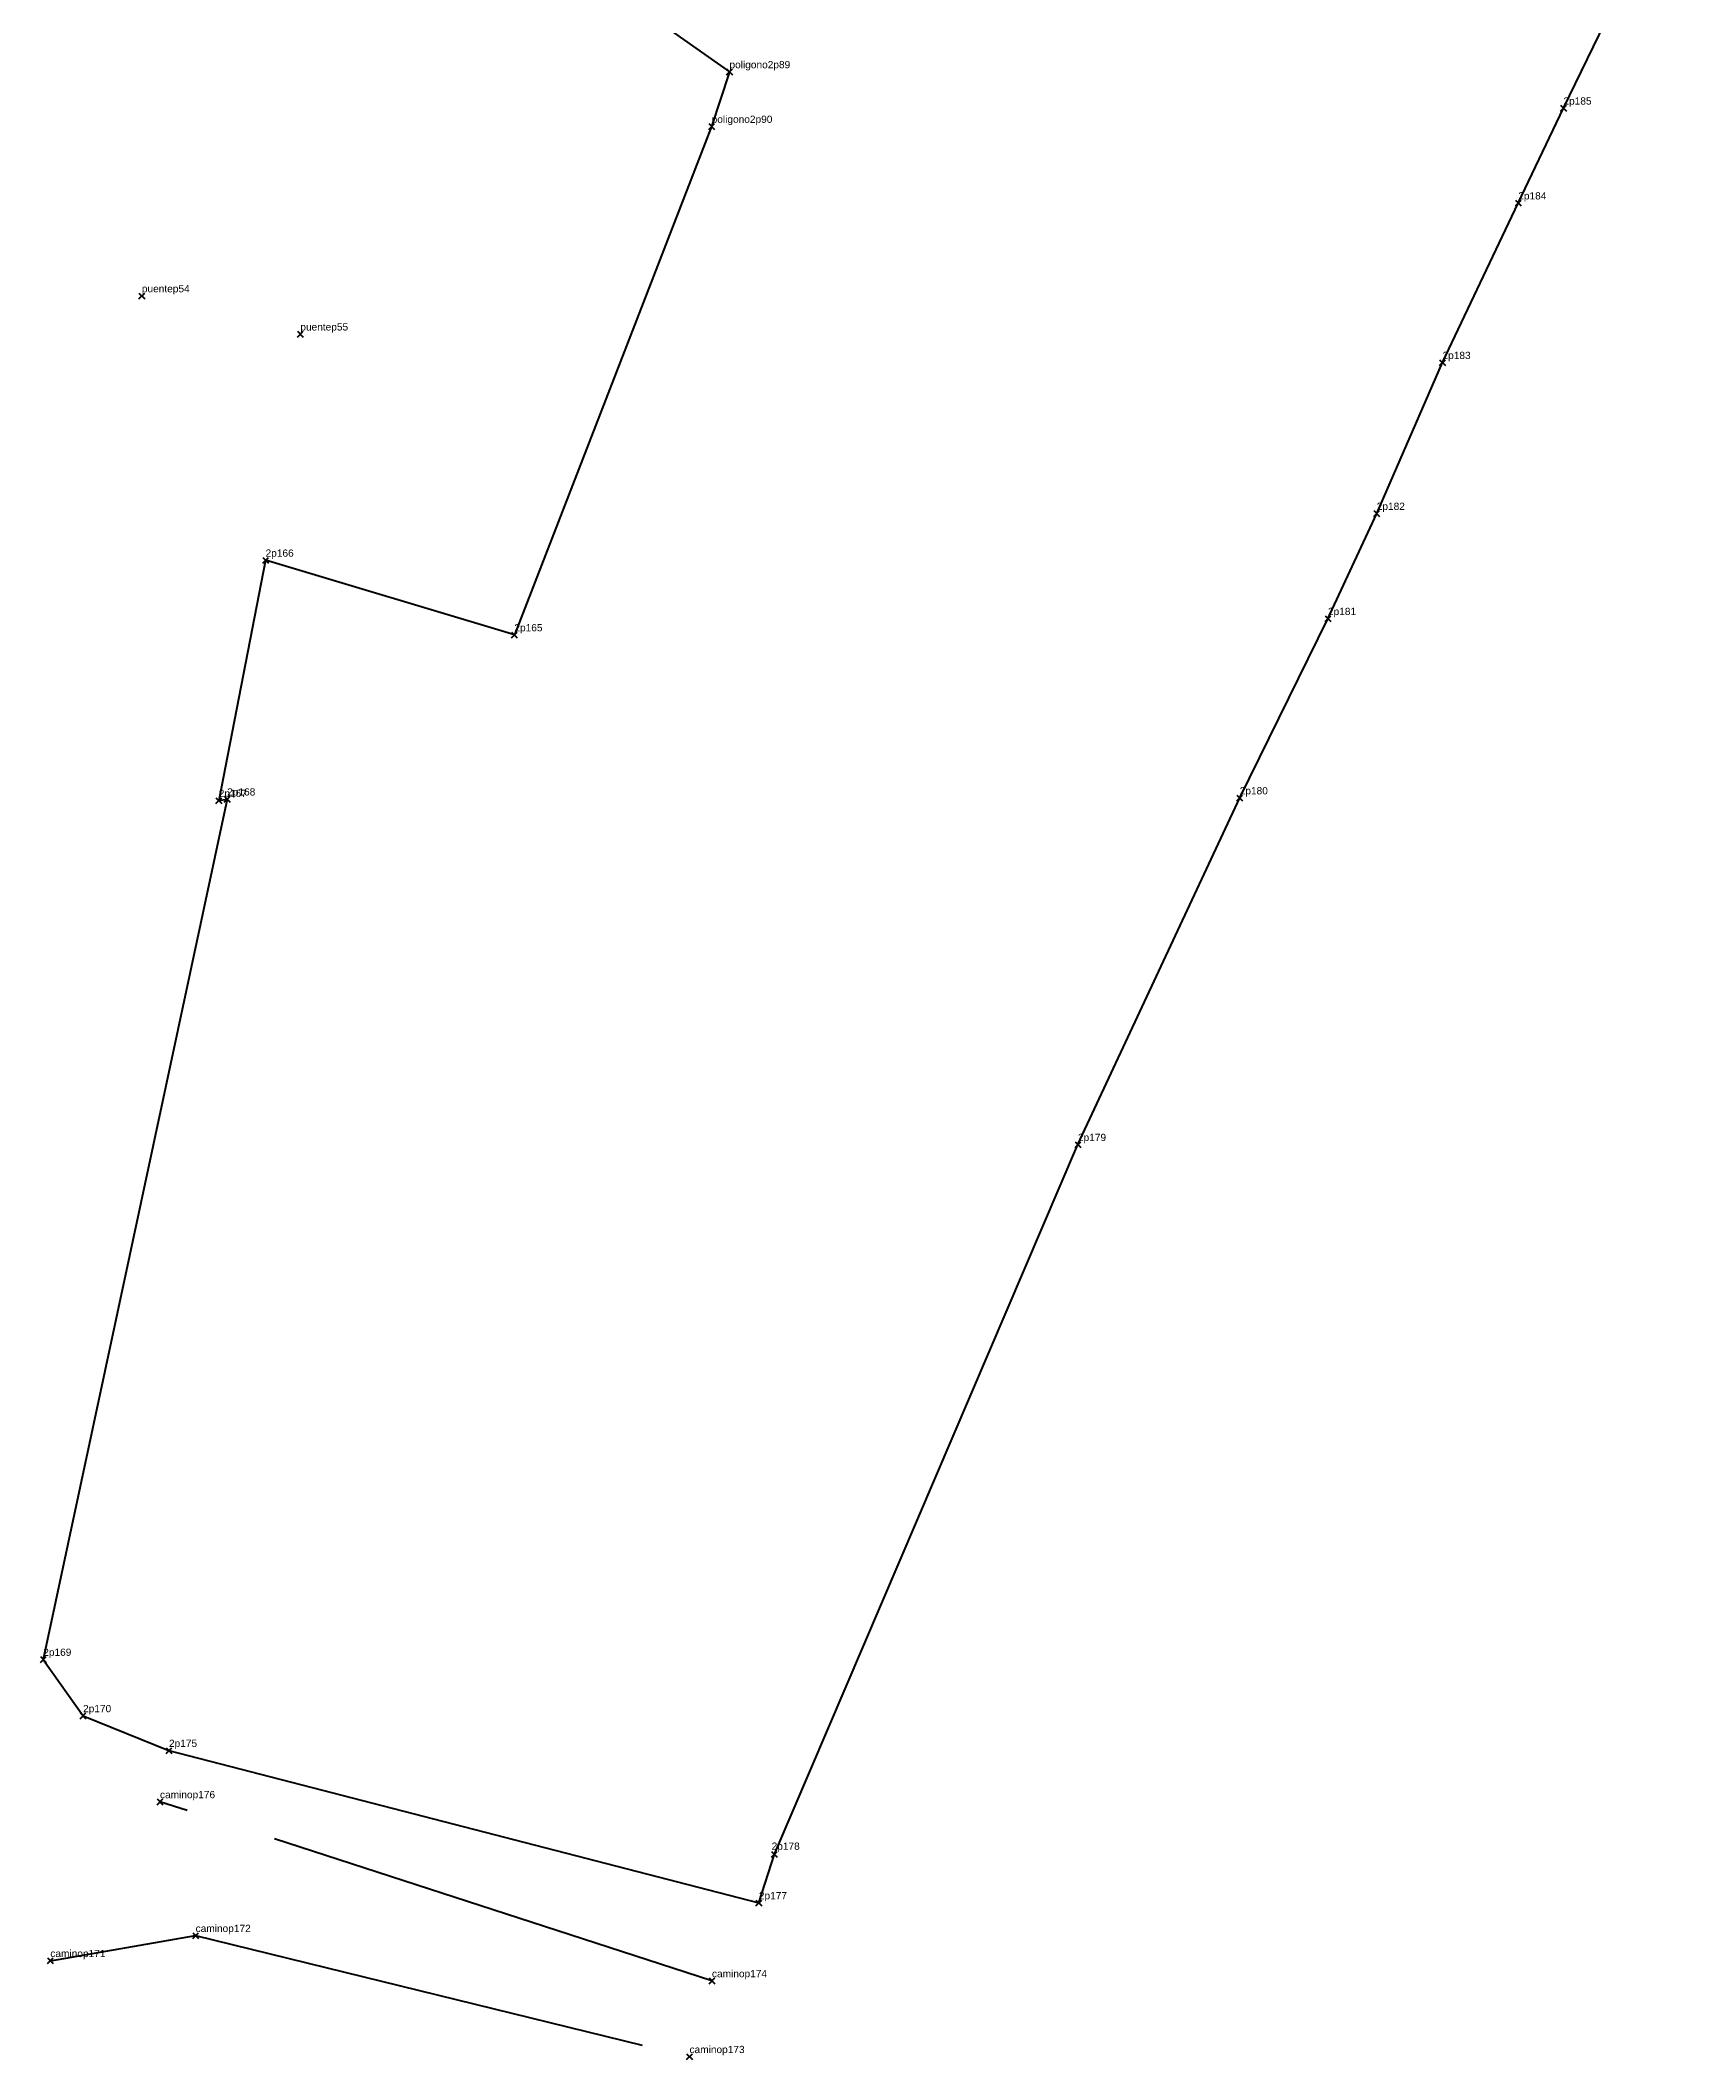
# Model space of a CAD drawing. Header units: millimetres. Extents: x 621039 to 621944, y 1339693 to 1340504.
# Drawn here: x 621378.9 to 621493.1, y 1339692.6 to 1339832 of the extents above; entities that cross this region are included whole.
import ezdxf

# ---------------------------------------------------------------- set-up
doc = ezdxf.new("R2010")
doc.units = ezdxf.units.MM
doc.header["$PDMODE"] = 3
doc.header["$PDSIZE"] = 0.2
doc.linetypes.add('PHANTOM', pattern=[63.5, 31.75, -6.35, 6.35, -6.35, 6.35, -6.35])
doc.layers.get('0').update_dxf_attribs({"color": 1, "linetype": 'CONTINUOUS', "lineweight": 100})
doc.layers.add('Point', color=5, linetype='CONTINUOUS', lineweight=100)
doc.layers.add('Point_Name', color=1, linetype='CONTINUOUS', lineweight=100)
doc.styles.get("Standard").update_dxf_attribs({"font": 'arial.ttf', "width": 0.65})

msp = doc.modelspace()

# ---------------------------------------------------------------- linework, layer by layer
at = {"color": 0}
msp.add_lwpolyline([(621412.49, 1339839.66), (621426.43, 1339829.82), (621425.2, 1339826.05), (621411.58, 1339790.94), (621394.4, 1339796.09), (621391.17, 1339779.5), (621391.75, 1339779.6), (621379.05, 1339720.19), (621381.8, 1339716.3), (621387.73, 1339713.9), (621428.46, 1339703.38), (621429.53, 1339706.74), (621450.49, 1339755.74), (621461.66, 1339779.68), (621467.75, 1339792.06), (621471.12, 1339799.32), (621475.66, 1339809.74), (621480.89, 1339820.76), (621484.01, 1339827.31), (621493.13, 1339846.08)], dxfattribs=at)
at = {"color": 0, "linetype": 'PHANTOM'}
for points, elevation in [([(621425.22, 1339698), (621387.11, 1339710.36)], 34.23), ([(621379.54, 1339699.39), (621389.57, 1339701.12), (621423.67, 1339692.76)], 34.61)]:
    msp.add_lwpolyline(points, dxfattribs=dict(at, elevation=elevation))
at = {"layer": 'Point'}
for p in [(621426.43, 1339829.82, 35.07), (621484.01, 1339827.31, 34.98), (621425.2, 1339826.05, 34.91), (621480.89, 1339820.76, 34.99), (621385.86, 1339814.35, 35.93), (621396.8, 1339811.71, 35.69), (621475.66, 1339809.74, 35.02), (621471.12, 1339799.32, 34.93), (621394.4, 1339796.09, 34.7), (621467.75, 1339792.06, 35.1), (621411.58, 1339790.94, 34.82), (621391.17, 1339779.5, 34.94), (621391.75, 1339779.6, 35.17), (621461.66, 1339779.68, 34.81), (621450.49, 1339755.74, 34.89), (621379.05, 1339720.19, 34.9), (621381.8, 1339716.3, 34.57), (621387.73, 1339713.9, 34.39), (621387.11, 1339710.36, 34.17), (621429.53, 1339706.74, 34.56), (621428.46, 1339703.38, 34.56), (621389.57, 1339701.12, 34.14), (621379.54, 1339699.39, 34.61), (621425.22, 1339698, 34.23), (621423.67, 1339692.76, 34.13)]:
    msp.add_point(p, dxfattribs=at)

# ---------------------------------------------------------------- texts
at = {"layer": 'Point_Name'}
for s, p in [('poligono2p89', (621426.43, 1339830.07)), ('2p185', (621484.01, 1339827.56)), ('poligono2p90', (621425.2, 1339826.3)), ('2p184', (621480.89, 1339821.01)), ('puentep54', (621385.86, 1339814.6)), ('puentep55', (621396.8, 1339811.96)), ('2p183', (621475.66, 1339809.99)), ('2p182', (621471.12, 1339799.57)), ('2p166', (621394.4, 1339796.34)), ('2p181', (621467.75, 1339792.31)), ('2p165', (621411.58, 1339791.19)), ('2p167', (621391.17, 1339779.75)), ('2p168', (621391.75, 1339779.85)), ('2p180', (621461.66, 1339779.93)), ('2p179', (621450.49, 1339755.99)), ('2p169', (621379.05, 1339720.44)), ('2p170', (621381.8, 1339716.55)), ('2p175', (621387.73, 1339714.15)), ('caminop176', (621387.11, 1339710.61)), ('2p178', (621429.34, 1339707.05)), ('2p177', (621428.46, 1339703.63)), ('caminop172', (621389.57, 1339701.37)), ('caminop171', (621379.54, 1339699.64)), ('caminop174', (621425.22, 1339698.25)), ('caminop173', (621423.67, 1339693.01))]:
    msp.add_text(s, height=0.5, dxfattribs=at).set_placement(p)

doc.saveas('drawing.dxf')
